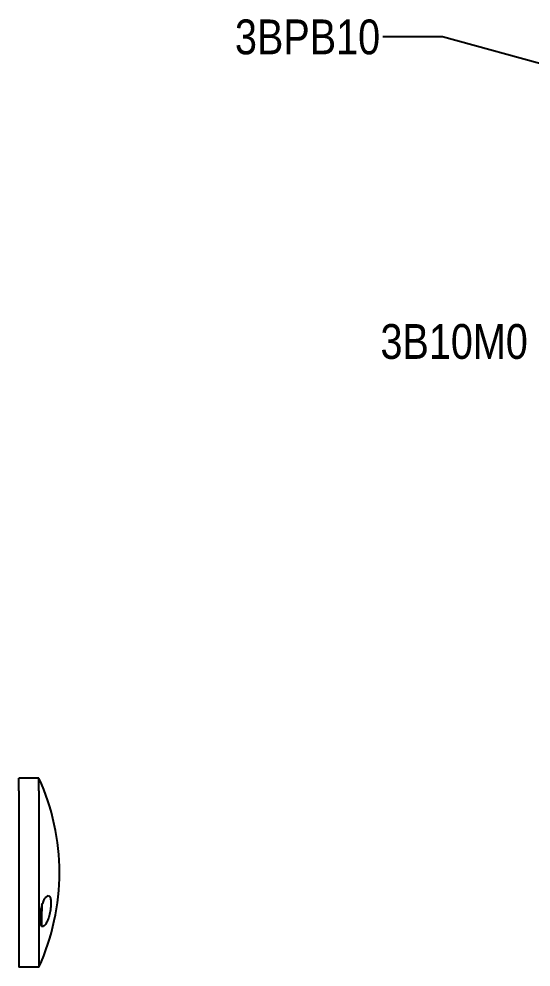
# Model space of a CAD drawing. Header units: millimetres. Extents: x 0 to 594, y 0 to 420.
# Drawn here: x 117 to 168.5, y 119 to 214.4 of the extents above; entities that cross this region are included whole.
import ezdxf

# ---------------------------------------------------------------- set-up
doc = ezdxf.new("R2010")
doc.units = ezdxf.units.MM
doc.header["$LTSCALE"] = 32.67
doc.layers.get('0').update_dxf_attribs({"linetype": 'CONTINUOUS'})
doc.layers.add('AXIS', color=7, linetype='CONTINUOUS')
doc.layers.add('NOTE', color=7, linetype='CONTINUOUS')
doc.styles.get("Standard").update_dxf_attribs({"font": 'txt', "width": 0.85})
doc.styles.add('TEXTSTYLE_2', font='txt', dxfattribs={"width": 0.85})
doc.dimstyles.get("Standard").update_dxf_attribs({"dimtxt": 3.5, "dimasz": 3.5, "dimexe": 1.5, "dimexo": 1, "dimtad": 1, "dimtxsty": 'STANDARD', "dimcen": 0.09, "dimadec": 0, "dimazin": 0, "dimtol": 1, "dimtp": 0.01, "dimtm": 0.01, "dimtfac": 1, "dimtofl": 0, "dimtmove": 0, "dimatfit": 3, "dimfxl": 1, "dimtolj": 1, "dimarcsym": 0})

msp = doc.modelspace()

# ---------------------------------------------------------------- linework, layer by layer
at = {"color": 7, "linetype": 'CONTINUOUS'}
for p, q in [((119.303, 125.207), (119.303, 124.961)), ((119.303, 124.961), (119.303, 124.672)), ((119.203, 124.73), (119.203, 124.672)), ((119.203, 123.344), (119.203, 124.672)), ((119.303, 124.383), (119.303, 124.672)), ((119.303, 123.172), (119.303, 124.383)), ((119.272, 123.172), (119.303, 123.172))]:
    msp.add_line(p, q, dxfattribs=at)
at = {"layer": 'AXIS', "color": 7, "linetype": 'CONTINUOUS'}
for p, q in [((119.003, 138.047), (117.003, 138.047)), ((117.003, 137.847), (117.003, 138.047)), ((117.003, 136.774), (117.003, 137.847)), ((119.003, 136.774), (119.003, 138.047)), ((117.003, 136.774), (117.003, 136.666)), ((117.003, 136.666), (117.003, 135.792)), ((119.003, 136.774), (119.003, 119.047)), ((117.003, 135.792), (117.003, 135.761)), ((117.003, 135.761), (117.003, 134.955)), ((117.003, 134.955), (117.003, 134.675)), ((117.003, 134.675), (117.003, 134.393)), ((117.003, 134.393), (117.003, 133.972)), ((117.003, 133.972), (117.003, 131.08)), ((117.003, 131.08), (117.003, 130.872)), ((117.003, 130.872), (117.003, 127.386)), ((117.003, 127.386), (117.003, 126.23)), ((117.003, 126.23), (117.003, 125.472)), ((117.003, 125.472), (117.003, 124.576)), ((117.003, 124.576), (117.003, 123.872)), ((117.003, 123.872), (117.003, 123.122)), ((117.003, 123.122), (117.003, 122.297)), ((117.003, 122.297), (117.003, 119.494)), ((117.003, 119.494), (117.003, 119.119)), ((117.003, 119.119), (117.003, 119.047)), ((119.003, 119.047), (117.003, 119.047))]:
    msp.add_line(p, q, dxfattribs=at)
for centre, radius, start, end in [((98.289, 128.547), 22.788, 335.36217, 24.63783), ((123.948, 123.805), 4.854, 163.17972, 165.27184), ((123.716, 123.874), 4.613, 162.65654, 163.16412), ((119.402, 123.312), 0.196, 231.26442, 235.9788)]:
    msp.add_arc(centre, radius, start, end, dxfattribs=at)
for points, knots in [([(119.313, 125.249), (119.356, 125.384), (119.425, 125.576), (119.536, 125.81), (119.618, 125.952), (119.7, 126.067), (119.796, 126.169), (119.887, 126.222), (119.943, 126.222)], [0, 0, 0, 0, 0.354288, 0.508877, 0.645476, 0.762642, 0.859854, 1, 1, 1, 1]), ([(119.943, 126.222), (119.958, 126.222), (119.989, 126.217), (120.033, 126.193), (120.073, 126.155), (120.123, 126.079), (120.171, 125.945), (120.206, 125.747), (120.221, 125.505), (120.215, 125.23), (120.187, 124.934), (120.124, 124.531), (120.029, 124.142), (119.904, 123.786), (119.805, 123.562), (119.702, 123.378), (119.597, 123.24), (119.493, 123.149), (119.415, 123.122), (119.38, 123.122)], [0, 0, 0, 0, 0.013231, 0.027017, 0.042507, 0.06052, 0.105753, 0.164171, 0.234826, 0.31539, 0.402658, 0.493034, 0.66914, 0.749017, 0.820319, 0.881423, 0.93136, 0.970158, 1, 1, 1, 1]), ([(119.143, 123.952), (119.143, 124.128), (119.165, 124.493), (119.218, 124.854), (119.253, 125.039)], [0, 0, 0, 0, 0.482726, 1, 1, 1, 1]), ([(119.253, 123.184), (119.234, 123.231), (119.201, 123.338), (119.153, 123.594), (119.143, 123.804), (119.143, 123.952)], [0, 0, 0, 0, 0.195381, 0.428635, 1, 1, 1, 1]), ([(119.38, 123.122), (119.357, 123.122), (119.326, 123.13), (119.299, 123.145), (119.292, 123.15)], [0, 0, 0, 0, 0.739393, 1, 1, 1, 1])]:
    msp.add_open_spline(points, degree=3, knots=knots, dxfattribs=at)
msp.add_open_spline([(119.279, 123.159), (119.27, 123.167), (119.261, 123.175), (119.253, 123.184)], degree=3, dxfattribs=at)

# ---------------------------------------------------------------- texts
at = {"layer": 'NOTE', "color": 2, "linetype": 'CONTINUOUS', "char_height": 3.5, "attachment_point": 1, "line_spacing_factor": 0.9, "style": 'TEXTSTYLE_2'}
for s, insert, width in [('3BPB10', (138.717, 214.302), 22.3125), ('3B10M0', (153.346, 183.683), 23.42813)]:
    msp.add_mtext(s, dxfattribs=dict(at, insert=insert, width=width))

# ---------------------------------------------------------------- leaders
at = {"layer": 'NOTE', "color": 2, "linetype": 'CONTINUOUS'}
msp.add_leader([(206.123, 199.807), (159.592, 212.552), (153.592, 212.552)], dimstyle='STANDARD', override={"dimtad": 0, "dimldrblk": 'DOT'}, dxfattribs=at)

doc.saveas('drawing.dxf')
